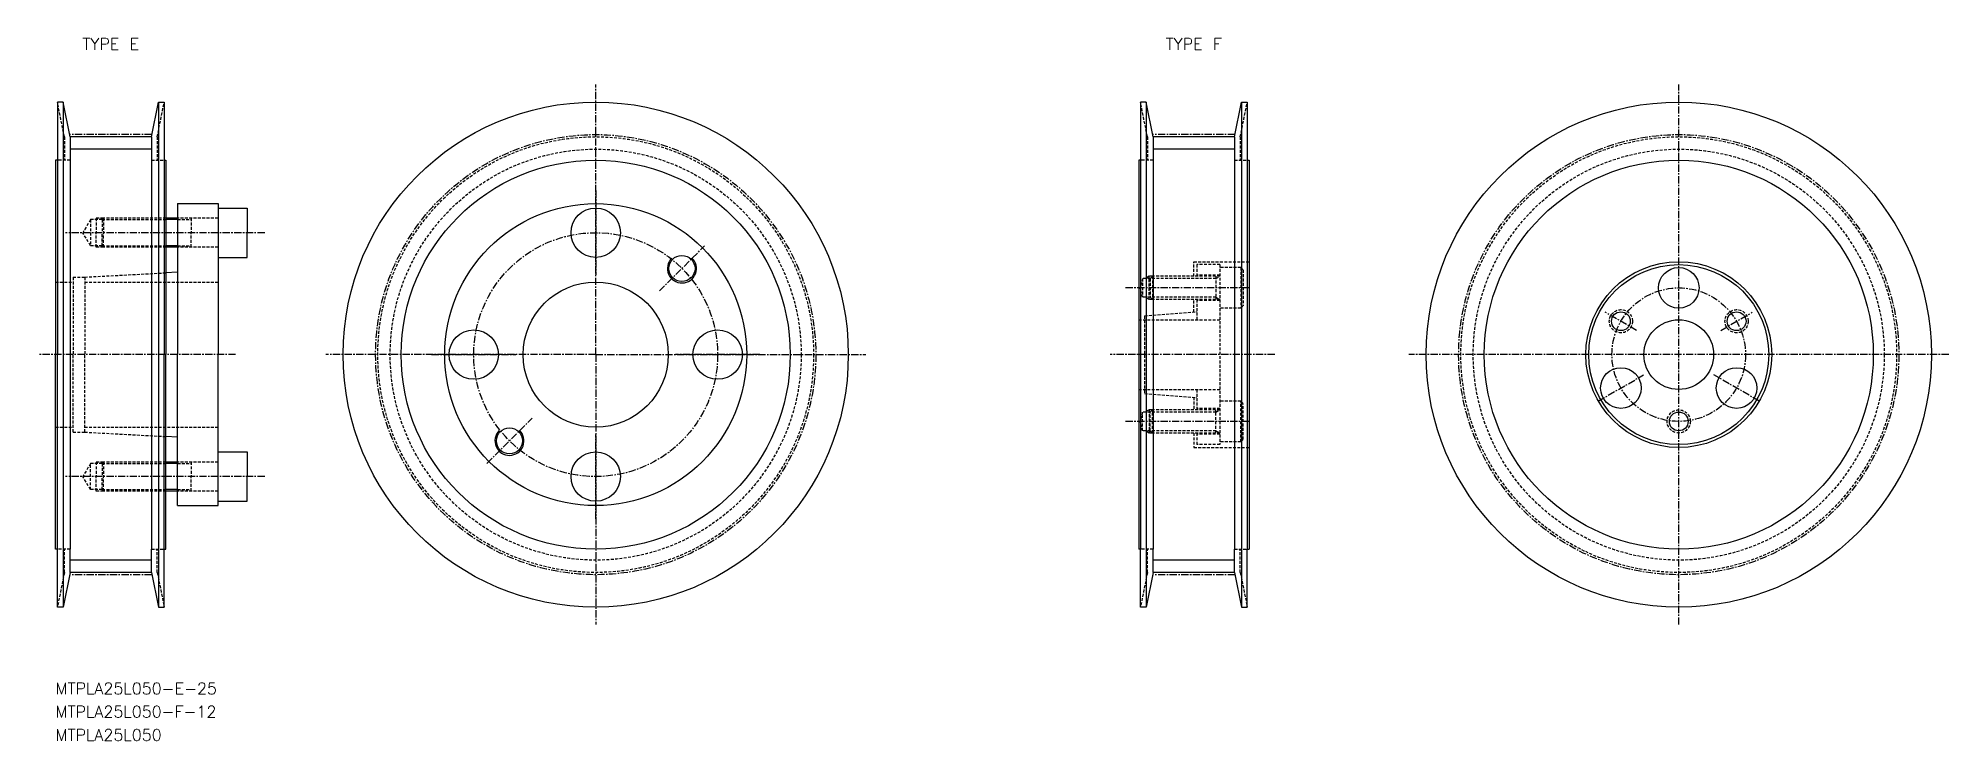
# Model space of a CAD drawing. Extents: x 327 to 656, y 1627 to 1748.
import ezdxf
from ezdxf.enums import TextEntityAlignment as Align

# ---------------------------------------------------------------- set-up
doc = ezdxf.new("R2010")
doc.units = 0
doc.linetypes.add('CENTER', pattern=[2, 1.25, -0.25, 0.25, -0.25])
doc.linetypes.add('DASHED', pattern=[0.75, 0.5, -0.25])
doc.layers.get('0').update_dxf_attribs({"linetype": 'CONTINUOUS'})
doc.layers.add('CENTER', color=1, linetype='CENTER')
doc.styles.add('MISUMI', font='txt.shx')

msp = doc.modelspace()

# ---------------------------------------------------------------- linework, layer by layer
at = {"color": 3, "linetype": 'DASHED'}
for p, q in [((331.8, 1730.9), (330.6, 1736.88)), ((347.8, 1730.9), (349, 1736.88)), ((518.3, 1730.9), (517.1, 1736.88)), ((534.3, 1730.9), (535.5, 1736.88)), ((331.8, 1730.9), (331.8, 1726.88)), ((347.8, 1730.9), (347.8, 1726.88)), ((518.3, 1730.9), (518.3, 1726.88)), ((534.3, 1730.9), (534.3, 1726.88)), ((332.8, 1726.88), (330.6, 1726.88)), ((346.8, 1726.88), (349, 1726.88)), ((519.3, 1726.88), (517.1, 1726.88)), ((533.3, 1726.88), (535.5, 1726.88)), ((336.3, 1716.63), (335, 1714.38)), ((336.3, 1712.13), (335, 1714.38)), ((336.3, 1716.63), (336.3, 1712.13)), ((338.3, 1716.63), (336.3, 1716.63)), ((337.3, 1716.88), (337.3, 1714.38)), ((338.55, 1716.88), (337.3, 1716.88)), ((337.3, 1711.88), (337.3, 1714.38)), ((338.55, 1716.88), (338.3, 1716.63)), ((338.3, 1716.63), (349.3, 1716.63)), ((338.3, 1716.63), (338.3, 1714.38)), ((338.3, 1712.13), (338.3, 1714.38)), ((349.3, 1716.88), (338.55, 1716.88)), ((338.55, 1716.88), (338.55, 1714.38)), ((338.55, 1711.88), (338.55, 1714.38)), ((358.3, 1716.88), (351.3, 1716.88)), ((351.3, 1716.63), (353.63, 1716.63)), ((353.63, 1716.88), (353.63, 1714.38)), ((353.63, 1711.88), (353.63, 1714.38)), ((338.3, 1712.13), (336.3, 1712.13)), ((338.55, 1711.88), (337.3, 1711.88)), ((338.3, 1712.13), (349.3, 1712.13)), ((338.55, 1711.88), (338.3, 1712.13)), ((349.3, 1711.88), (338.55, 1711.88)), ((351.3, 1712.13), (353.63, 1712.13)), ((358.3, 1711.88), (351.3, 1711.88)), ((526.3, 1709.38), (535.8, 1709.38)), ((526.3, 1706.88), (526.3, 1709.38)), ((530.8, 1708.88), (526.8, 1708.88)), ((526.8, 1708.88), (526.8, 1706.88)), ((530.8, 1708.88), (530.8, 1677.88)), ((534.4, 1708.38), (530.8, 1708.38)), ((534.4, 1708.38), (534.4, 1701.38)), ((534.4, 1708.38), (534.8, 1707.98)), ((534.8, 1707.98), (534.8, 1701.78)), ((330.3, 1705.88), (333.3, 1705.88)), ((333.3, 1706.73), (333.3, 1693.38)), ((333.3, 1706.73), (335.3, 1706.73)), ((335.3, 1706.73), (349.3, 1707.47)), ((335.3, 1706.73), (335.3, 1693.38)), ((335.3, 1705.88), (358.3, 1705.88)), ((517.48, 1706.5), (517.04, 1704.88)), ((517.48, 1703.25), (517.04, 1704.88)), ((517.48, 1706.5), (517.48, 1703.25)), ((518.8, 1706.5), (517.48, 1706.5)), ((518.58, 1706.88), (517.92, 1706.5)), ((518.58, 1702.88), (518.58, 1706.88)), ((519.18, 1706.88), (518.58, 1706.88)), ((518.8, 1706.5), (519.18, 1706.88)), ((530.1, 1706.5), (518.8, 1706.5)), ((518.8, 1706.5), (518.8, 1703.25)), ((530.8, 1706.88), (519.18, 1706.88)), ((519.18, 1706.88), (519.18, 1702.88)), ((530.8, 1707.08), (526.8, 1707.08)), ((530.1, 1706.88), (530.1, 1702.88)), ((530.1, 1706.5), (530.76, 1706.88)), ((518.8, 1703.25), (517.48, 1703.25)), ((518.58, 1702.88), (517.92, 1703.25)), ((519.18, 1702.88), (518.58, 1702.88)), ((530.1, 1703.25), (518.8, 1703.25)), ((519.18, 1702.88), (518.8, 1703.25)), ((530.8, 1702.88), (519.18, 1702.88)), ((526.3, 1700.71), (526.3, 1702.88)), ((526.8, 1702.88), (526.8, 1699.38)), ((530.8, 1702.68), (526.8, 1702.68)), ((530.1, 1703.25), (530.76, 1702.88)), ((534.4, 1701.38), (530.8, 1701.38)), ((534.4, 1701.38), (534.8, 1701.78)), ((516.8, 1699.38), (530.8, 1699.38)), ((517.8, 1700.06), (526.8, 1700.75)), ((517.8, 1700.06), (517.8, 1686.69)), ((333.3, 1680.03), (333.3, 1693.38)), ((335.3, 1680.03), (335.3, 1693.38)), ((516.8, 1687.38), (530.8, 1687.38)), ((517.8, 1686.69), (526.8, 1686)), ((526.3, 1686.04), (526.3, 1683.88)), ((526.8, 1687.38), (526.8, 1683.88)), ((534.4, 1685.38), (530.8, 1685.38)), ((534.4, 1678.38), (534.4, 1685.38)), ((534.4, 1685.38), (534.8, 1684.98)), ((534.8, 1678.78), (534.8, 1684.98)), ((517.48, 1683.5), (517.04, 1681.88)), ((517.48, 1680.25), (517.04, 1681.88)), ((517.48, 1680.25), (517.48, 1683.5)), ((518.8, 1683.5), (517.48, 1683.5)), ((518.58, 1683.88), (517.92, 1683.5)), ((518.58, 1683.88), (518.58, 1679.88)), ((519.18, 1683.88), (518.58, 1683.88)), ((519.18, 1683.88), (518.8, 1683.5)), ((530.1, 1683.5), (518.8, 1683.5)), ((518.8, 1680.25), (518.8, 1683.5)), ((530.8, 1683.88), (519.18, 1683.88)), ((519.18, 1679.88), (519.18, 1683.88)), ((530.8, 1684.08), (526.8, 1684.08)), ((530.1, 1679.88), (530.1, 1683.88)), ((530.1, 1683.5), (530.76, 1683.88)), ((330.3, 1680.88), (333.3, 1680.88)), ((333.3, 1680.03), (335.3, 1680.03)), ((335.3, 1680.88), (358.3, 1680.88)), ((335.3, 1680.03), (349.3, 1679.28)), ((518.8, 1680.25), (517.48, 1680.25)), ((518.58, 1679.88), (517.92, 1680.25)), ((519.18, 1679.88), (518.58, 1679.88)), ((530.1, 1680.25), (518.8, 1680.25)), ((518.8, 1680.25), (519.18, 1679.88)), ((530.8, 1679.88), (519.18, 1679.88)), ((526.3, 1679.88), (526.3, 1677.38)), ((526.8, 1679.88), (526.8, 1677.88)), ((530.8, 1679.68), (526.8, 1679.68)), ((530.1, 1680.25), (530.76, 1679.88)), ((534.4, 1678.38), (530.8, 1678.38)), ((534.4, 1678.38), (534.8, 1678.78)), ((336.3, 1674.63), (335, 1672.38)), ((336.3, 1670.13), (336.3, 1674.63)), ((338.3, 1674.63), (336.3, 1674.63)), ((338.55, 1674.88), (337.3, 1674.88)), ((337.3, 1674.88), (337.3, 1672.38)), ((338.55, 1674.88), (338.3, 1674.63)), ((338.3, 1674.63), (349.3, 1674.63)), ((338.3, 1674.63), (338.3, 1672.38)), ((349.3, 1674.88), (338.55, 1674.88)), ((338.55, 1674.88), (338.55, 1672.38)), ((358.3, 1674.88), (351.3, 1674.88)), ((351.3, 1674.63), (353.63, 1674.63)), ((353.63, 1674.88), (353.63, 1672.38)), ((526.3, 1677.38), (535.8, 1677.38)), ((530.8, 1677.88), (526.8, 1677.88)), ((336.3, 1670.13), (335, 1672.38)), ((337.3, 1669.88), (337.3, 1672.38)), ((338.3, 1670.13), (338.3, 1672.38)), ((338.55, 1669.88), (338.55, 1672.38)), ((353.63, 1669.88), (353.63, 1672.38)), ((338.3, 1670.13), (336.3, 1670.13)), ((338.55, 1669.88), (337.3, 1669.88)), ((338.3, 1670.13), (349.3, 1670.13)), ((338.55, 1669.88), (338.3, 1670.13)), ((349.3, 1669.88), (338.55, 1669.88)), ((351.3, 1670.13), (353.63, 1670.13)), ((358.3, 1669.88), (351.3, 1669.88)), ((332.8, 1659.88), (330.6, 1659.88)), ((331.8, 1655.86), (331.8, 1659.88)), ((346.8, 1659.88), (349, 1659.88)), ((347.8, 1655.86), (347.8, 1659.88)), ((519.3, 1659.88), (517.1, 1659.88)), ((518.3, 1655.86), (518.3, 1659.88)), ((533.3, 1659.88), (535.5, 1659.88)), ((534.3, 1655.86), (534.3, 1659.88)), ((331.8, 1655.86), (330.6, 1649.88)), ((347.8, 1655.86), (349, 1649.88)), ((518.3, 1655.86), (517.1, 1649.88)), ((534.3, 1655.86), (535.5, 1649.88))]:
    msp.add_line(p, q, dxfattribs=at)
at = {"color": 7, "linetype": 'CONTINUOUS'}
for p, q in [((330.6, 1736.88), (330.6, 1726.88)), ((331.6, 1736.88), (330.6, 1736.88)), ((331.6, 1736.88), (331.6, 1649.88)), ((332.8, 1730.9), (331.6, 1736.88)), ((346.8, 1730.9), (348, 1736.88)), ((348, 1736.88), (348, 1649.88)), ((348, 1736.88), (349, 1736.88)), ((349, 1736.88), (349, 1726.88)), ((517.1, 1736.88), (517.1, 1726.88)), ((518.1, 1736.88), (517.1, 1736.88)), ((518.1, 1736.88), (518.1, 1649.88)), ((519.3, 1730.9), (518.1, 1736.88)), ((533.3, 1730.9), (534.5, 1736.88)), ((534.5, 1736.88), (534.5, 1649.88)), ((534.5, 1736.88), (535.5, 1736.88)), ((535.5, 1736.88), (535.5, 1726.88)), ((346.8, 1730.9), (332.8, 1730.9)), ((332.8, 1730.9), (332.8, 1726.88)), ((346.8, 1730.9), (346.8, 1726.88)), ((533.3, 1730.9), (519.3, 1730.9)), ((519.3, 1730.9), (519.3, 1726.88)), ((533.3, 1730.9), (533.3, 1726.88)), ((330.3, 1726.88), (330.3, 1693.38)), ((330.6, 1726.88), (330.3, 1726.88)), ((330.6, 1726.88), (330.6, 1693.38)), ((332.8, 1726.88), (332.8, 1659.88)), ((346.8, 1726.88), (346.8, 1659.88)), ((349, 1726.88), (349, 1693.38)), ((349, 1726.88), (349.3, 1726.88)), ((349.3, 1726.88), (349.3, 1716.88)), ((516.8, 1726.88), (516.8, 1659.88)), ((517.1, 1726.88), (516.8, 1726.88)), ((517.1, 1726.88), (517.1, 1659.88)), ((519.3, 1726.88), (519.3, 1659.88)), ((533.3, 1726.88), (533.3, 1659.88)), ((535.5, 1726.88), (535.5, 1659.88)), ((535.5, 1726.88), (535.8, 1726.88)), ((535.8, 1726.88), (535.8, 1659.88)), ((351.3, 1719.38), (358.3, 1719.38)), ((351.3, 1719.38), (351.3, 1716.88)), ((358.3, 1719.38), (358.3, 1718.63)), ((358.3, 1718.63), (363.3, 1718.63)), ((358.3, 1718.63), (358.3, 1710.13)), ((363.3, 1718.63), (363.3, 1714.38)), ((351.3, 1716.88), (349.3, 1716.88)), ((349.3, 1716.88), (349.3, 1711.88)), ((351.3, 1716.88), (351.3, 1711.88)), ((363.3, 1710.13), (363.3, 1714.38)), ((349.3, 1711.88), (349.3, 1707.47)), ((351.3, 1711.88), (349.3, 1711.88)), ((351.3, 1711.88), (351.3, 1707.58)), ((351.3, 1707.58), (349.3, 1707.47)), ((351.3, 1707.58), (351.3, 1693.38)), ((358.3, 1710.13), (363.3, 1710.13)), ((358.3, 1710.13), (358.3, 1693.38)), ((349.3, 1707.47), (349.3, 1693.38)), ((330.3, 1659.88), (330.3, 1693.38)), ((330.6, 1659.88), (330.6, 1693.38)), ((349, 1659.88), (349, 1693.38)), ((349.3, 1679.28), (349.3, 1693.38)), ((351.3, 1679.18), (351.3, 1693.38)), ((358.3, 1676.63), (358.3, 1693.38)), ((349.3, 1674.88), (349.3, 1679.28)), ((351.3, 1679.18), (349.3, 1679.28)), ((351.3, 1674.88), (351.3, 1679.18)), ((351.3, 1674.88), (349.3, 1674.88)), ((349.3, 1669.88), (349.3, 1674.88)), ((351.3, 1669.88), (351.3, 1674.88)), ((358.3, 1676.63), (363.3, 1676.63)), ((358.3, 1668.13), (358.3, 1676.63)), ((363.3, 1676.63), (363.3, 1672.38)), ((363.3, 1668.13), (363.3, 1672.38)), ((349.3, 1659.88), (349.3, 1669.88)), ((351.3, 1669.88), (349.3, 1669.88)), ((351.3, 1667.38), (351.3, 1669.88)), ((358.3, 1668.13), (363.3, 1668.13)), ((358.3, 1667.38), (358.3, 1668.13)), ((351.3, 1667.38), (358.3, 1667.38)), ((330.6, 1659.88), (330.3, 1659.88)), ((330.6, 1649.88), (330.6, 1659.88)), ((332.8, 1655.86), (332.8, 1659.88)), ((346.8, 1655.86), (346.8, 1659.88)), ((349, 1649.88), (349, 1659.88)), ((349, 1659.88), (349.3, 1659.88)), ((517.1, 1659.88), (516.8, 1659.88)), ((517.1, 1649.88), (517.1, 1659.88)), ((519.3, 1655.86), (519.3, 1659.88)), ((533.3, 1655.86), (533.3, 1659.88)), ((535.5, 1649.88), (535.5, 1659.88)), ((535.5, 1659.88), (535.8, 1659.88)), ((332.8, 1655.86), (331.6, 1649.88)), ((346.8, 1655.86), (332.8, 1655.86)), ((346.8, 1655.86), (348, 1649.88)), ((519.3, 1655.86), (518.1, 1649.88)), ((533.3, 1655.86), (519.3, 1655.86)), ((533.3, 1655.86), (534.5, 1649.88)), ((331.6, 1649.88), (330.6, 1649.88)), ((348, 1649.88), (349, 1649.88)), ((518.1, 1649.88), (517.1, 1649.88)), ((534.5, 1649.88), (535.5, 1649.88))]:
    msp.add_line(p, q, dxfattribs=at)
at = {"color": 3, "linetype": 'CONTINUOUS'}
for p, q in [((346.8, 1728.77), (332.8, 1728.77)), ((533.3, 1728.77), (519.3, 1728.77)), ((346.8, 1657.99), (332.8, 1657.99)), ((533.3, 1657.99), (519.3, 1657.99))]:
    msp.add_line(p, q, dxfattribs=at)
at = {"color": 3}
for p, q in [((351.3, 1716.63), (349.3, 1716.63)), ((351.3, 1712.13), (349.3, 1712.13)), ((351.3, 1674.63), (349.3, 1674.63)), ((351.3, 1670.13), (349.3, 1670.13))]:
    msp.add_line(p, q, dxfattribs=at)
at = {"color": 7, "linetype": 'CONTINUOUS'}
for centre, radius in [((423.3, 1693.38), 43.5), ((609.8, 1693.38), 43.5), ((423.3, 1693.38), 33.5), ((609.8, 1693.38), 33.5), ((423.3, 1693.38), 26), ((423.3, 1693.38), 26), ((423.3, 1714.38), 4.25), ((438.15, 1708.22), 2.25), ((609.8, 1693.38), 16), ((609.8, 1693.38), 15.5), ((609.8, 1704.88), 3.5), ((423.3, 1693.38), 12.5), ((599.84, 1699.13), 1.62), ((609.8, 1693.38), 6), ((619.76, 1699.13), 1.62), ((402.3, 1693.38), 4.25), ((444.3, 1693.38), 4.25), ((599.84, 1687.63), 3.5), ((619.76, 1687.63), 3.5), ((609.8, 1681.88), 1.62), ((408.45, 1678.53), 2.25), ((423.3, 1672.38), 4.25)]:
    msp.add_circle(centre, radius, dxfattribs=at)
at = {"color": 3, "linetype": 'DASHED'}
for centre, radius in [((423.3, 1693.38), 37.52), ((609.8, 1693.38), 37.52), ((423.3, 1693.38), 35.39), ((609.8, 1693.38), 35.39), ((599.84, 1699.13), 2), ((619.76, 1699.13), 2), ((609.8, 1681.88), 2)]:
    msp.add_circle(centre, radius, dxfattribs=at)
at = {"color": 3}
for centre in [(438.15, 1708.22), (408.45, 1678.53)]:
    msp.add_arc(centre, 2.5, 135, 47, dxfattribs=at)
at = {"layer": 'CENTER', "color": 1, "linetype": 'CENTER'}
for p, q in [((423.3, 1693.38), (423.3, 1739.88)), ((609.8, 1646.88), (609.8, 1739.88)), ((346.88, 1731.28), (332.72, 1731.28)), ((533.38, 1731.28), (519.22, 1731.28)), ((423.3, 1721.63), (423.3, 1707.13)), ((366.3, 1714.38), (332, 1714.38)), ((434.26, 1704.34), (442.04, 1712.11)), ((535.8, 1704.88), (514.51, 1704.88)), ((602.55, 1697.56), (597.13, 1700.69)), ((617.05, 1697.56), (622.47, 1700.69)), ((361.3, 1693.38), (327.3, 1693.38)), ((423.3, 1693.38), (376.8, 1693.38)), ((395.05, 1693.38), (409.55, 1693.38)), ((423.3, 1693.38), (469.8, 1693.38)), ((423.3, 1693.38), (423.3, 1646.88)), ((451.55, 1693.38), (437.05, 1693.38)), ((540.24, 1693.38), (511.88, 1693.38)), ((656.3, 1693.38), (563.3, 1693.38)), ((595.94, 1685.38), (603.74, 1689.88)), ((623.66, 1685.38), (615.86, 1689.88)), ((404.56, 1674.64), (412.34, 1682.42)), ((535.8, 1681.88), (514.51, 1681.88)), ((423.3, 1665.13), (423.3, 1679.63)), ((366.3, 1672.38), (332, 1672.38)), ((346.88, 1655.48), (332.72, 1655.48)), ((533.38, 1655.48), (519.22, 1655.48))]:
    msp.add_line(p, q, dxfattribs=at)
for centre, radius in [((423.3, 1693.38), 37.9), ((609.8, 1693.38), 37.9), ((423.3, 1693.38), 21), ((609.8, 1693.38), 11.5)]:
    msp.add_circle(centre, radius, dxfattribs=at)

# ---------------------------------------------------------------- texts
at = {"color": 7, "linetype": 'CONTINUOUS', "style": 'MISUMI'}
for s, p in [('TYPE E', (339.8, 1746.88)), ('TYPE F', (526.3, 1746.88))]:
    msp.add_text(s, height=2, dxfattribs=at).set_placement(p, align=Align.MIDDLE_CENTER)
for s, p in [('MTPLA25L050-E-25', (330.3, 1634.88)), ('MTPLA25L050-F-12', (330.3, 1630.88)), ('MTPLA25L050', (330.3, 1626.88))]:
    msp.add_text(s, height=2, dxfattribs=at).set_placement(p)

doc.saveas('drawing.dxf')
